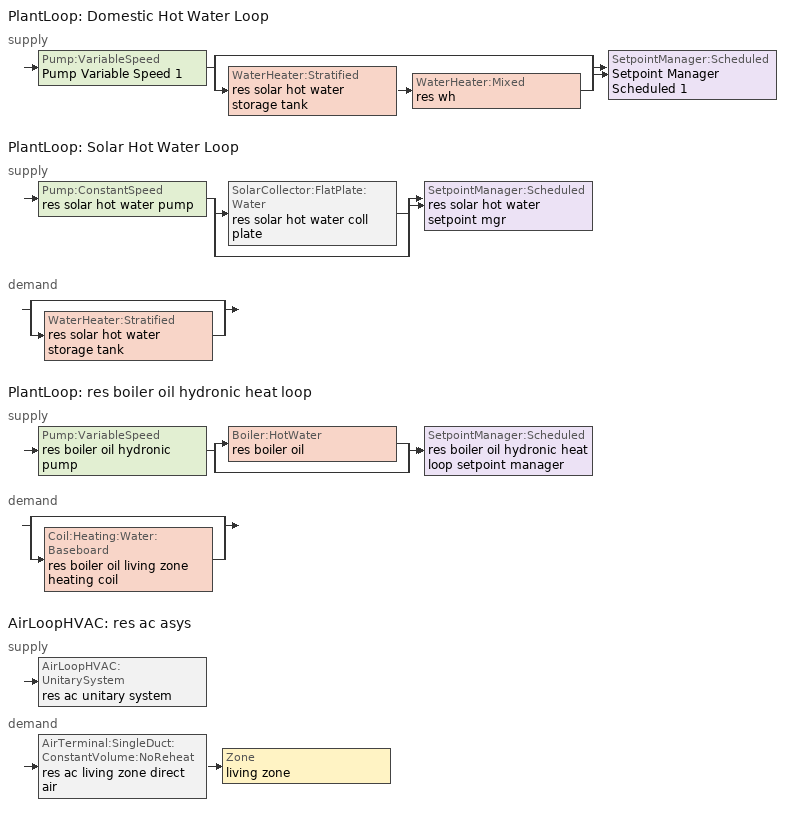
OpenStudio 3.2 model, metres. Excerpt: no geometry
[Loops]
PlantLoop 'Domestic Hot Water Loop'
 supply: Pump:VariableSpeed 'Pump Variable Speed 1' > split
  | bypass
  | WaterHeater:Stratified 'res solar hot water storage tank' > WaterHeater:Mixed 'res wh'
  join > SetpointManager:Scheduled 'Setpoint Manager Scheduled 1'
PlantLoop 'Solar Hot Water Loop'
 supply: Pump:ConstantSpeed 'res solar hot water pump' > split
  | SolarCollector:FlatPlate:Water 'res solar hot water coll plate'
  | bypass
  join > SetpointManager:Scheduled 'res solar hot water setpoint mgr'
 demand: split
  | bypass
  | WaterHeater:Stratified 'res solar hot water storage tank'
PlantLoop 'res boiler oil hydronic heat loop'
 supply: Pump:VariableSpeed 'res boiler oil hydronic pump' > split
  | Boiler:HotWater 'res boiler oil'
  | bypass
  join > SetpointManager:Scheduled 'res boiler oil hydronic heat loop setpoint manager'
 demand: split
  | bypass
  | Coil:Heating:Water:Baseboard 'res boiler oil living zone heating coil'
AirLoopHVAC 'res ac asys'
 supply: AirLoopHVAC:UnitarySystem 'res ac unitary system'
 demand: AirTerminal:SingleDuct:ConstantVolume:NoReheat 'res ac living zone direct air' > Zone 'living zone'
[Sizing:Zone]
living zone: Zone Cooling Design Supply Air Temperature Input Method=SupplyAirTemperature; Zone Cooling Design Supply Air Temperature {C}=14; Zone Cooling Design Supply Air Temperature Difference {deltaC}=11.11; Zone Heating Design Supply Air Temperature Input Method=SupplyAirTemperature; Zone Heating Design Supply Air Temperature {C}=40; Zone Heating Design Supply Air Temperature Difference {deltaC}=11.11; Zone Cooling Design Supply Air Humidity Ratio {kg-H2O/kg-air}=0.0085; Zone Heating Design Supply Air Humidity Ratio {kg-H2O/kg-air}=0.008; Cooling Design Air Flow Method=DesignDay; Heating Design Air Flow Method=DesignDay; Account for Dedicated Outdoor Air System=No; Dedicated Outdoor Air System Control Strategy=NeutralSupplyAir; Dedicated Outdoor Air Low Setpoint Temperature for Design {C}=autosize; Dedicated Outdoor Air High Setpoint Temperature for Design {C}=autosize
[Zone equipment]
living zone: res boiler oil living zone convective water, res ac living zone direct air
[PlantLoop] Load Distribution Scheme=Optimal
Name | Glycol Concentration | Maximum Loop Flow Rate {m3/s} | Plant Loop Volume {m3} | Fluid Type | Maximum Loop Temperature {C} | Minimum Loop Temperature {C} | Minimum Loop Flow Rate {m3/s} | Plant Equipment Operation Heating Load Schedule
Domestic Hot Water Loop | 0 | 0.01 | 0.003
Solar Hot Water Loop | 50 |  | Autocalculate | PropyleneGlycol | 100 | 0 | 0 | Always On Discrete
res boiler oil hydronic heat loop | 0 |  | Autocalculate | Water | 100 | 0 | 0
[Sizing:Plant] Loop Type=Heating; Sizing Option=NonCoincident; Zone Timesteps in Averaging Window=1; Coincident Sizing Factor Mode=None
Name | Design Loop Exit Temperature {C} | Loop Design Temperature Difference {deltaC}
Domestic Hot Water Loop; Solar Hot Water Loop | 52.6667 | 5.55556
res boiler oil hydronic heat loop | 82.2222 | 11.1111
[Pump:VariableSpeed] Fraction of Motor Inefficiencies to Fluid Stream=0; Coefficient 1 of the Part Load Performance Curve=0; Coefficient 2 of the Part Load Performance Curve=1; Coefficient 3 of the Part Load Performance Curve=0; Coefficient 4 of the Part Load Performance Curve=0; Pump Control Type=Intermittent; Skin Loss Radiative Fraction=0.5; Design Power Sizing Method=PowerPerFlowPerPressure; Design Electric Power per Unit Flow Rate {W/(m3/s)}=348701.1; Design Shaft Power per Unit Flow Rate per Unit Head {W-s/m3-Pa}=1.28205; Design Minimum Flow Rate Fraction=0
Name | Rated Flow Rate {m3/s} | Rated Pump Head {Pa} | Rated Power Consumption {W} | Motor Efficiency
Pump Variable Speed 1 | 0.01 | 1 | 0 | 1
res boiler oil hydronic pump | 0.000630902 | 20000 |  | 0.9
[SetpointManager:Scheduled] Control Variable=Temperature
Name | Schedule
Setpoint Manager Scheduled 1; res solar hot water setpoint mgr | dhw temp
res boiler oil hydronic heat loop setpoint manager | res boiler oil hydronic heat supply setpoint
[WaterHeater:Mixed]
res wh: Tank Volume {m3}=0.143846; Setpoint Temperature Schedule=WH Setpoint Temp; Deadband Temperature Difference {deltaC}=2; Maximum Temperature Limit {C}=99; Heater Control Type=Cycle; Heater Maximum Capacity {W}=11722.8; Heater Minimum Capacity {W}=0; Heater Fuel Type=Propane; Heater Thermal Efficiency=0.773298; Off Cycle Parasitic Fuel Consumption Rate {W}=0; Off Cycle Parasitic Fuel Type=Electricity; Off Cycle Parasitic Heat Fraction to Tank=0; On Cycle Parasitic Fuel Consumption Rate {W}=0; On Cycle Parasitic Fuel Type=Electricity; On Cycle Parasitic Heat Fraction to Tank=0; Ambient Temperature Indicator=ThermalZone; Ambient Temperature Thermal Zone=living zone; Off Cycle Loss Coefficient to Ambient Temperature {W/K}=4.15693; Off Cycle Loss Fraction to Thermal Zone=0.64; On Cycle Loss Coefficient to Ambient Temperature {W/K}=4.15693; On Cycle Loss Fraction to Thermal Zone=1; Use Side Effectiveness=1; Source Side Effectiveness=1; Use Side Design Flow Rate {m3/s}=autosize; Source Side Design Flow Rate {m3/s}=autosize; Indirect Water Heating Recovery Time {hr}=1.5; Source Side Flow Control Mode=IndirectHeatPrimarySetpoint
[WaterHeater:Sizing] Design Mode=PeakDraw; Time Storage Can Meet Peak Draw {hr}=0.538503; Time for Tank Recovery {hr}=0; Nominal Tank Volume for Autosizing Plant Connections {m3}=1
res wh; res solar hot water storage tank
[Pump:ConstantSpeed]
res solar hot water pump: Rated Flow Rate {m3/s}=5.68724e-05; Rated Pump Head {Pa}=90000; Rated Power Consumption {W}=32; Motor Efficiency=0.3; Fraction of Motor Inefficiencies to Fluid Stream=0.2; Pump Control Type=Intermittent; Design Power Sizing Method=PowerPerFlowPerPressure; Design Electric Power per Unit Flow Rate {W/(m3/s)}=348701.1; Design Shaft Power per Unit Flow Rate per Unit Head {W-s/m3-Pa}=1.28205
[SolarCollector:FlatPlate:Water]
res solar hot water coll plate: SolarCollectorPerformance=res solar hot water coll perf; Surface=res solar hot water shading surface; Maximum Flow Rate {m3/s}=5.68724e-05
[SolarCollectorPerformance:FlatPlate]
res solar hot water coll perf: Gross Area {m2}=3.71612; Test Fluid=Water; Test Flow Rate {m3/s}=5.68724e-05; Test Correlation Type=Inlet; Coefficient 1 of Efficiency Equation=0.77; Coefficient 2 of Efficiency Equation {W/m2-K}=-4.50265; Coefficient 2 of Incident Angle Modifier=-0.1; Coefficient 3 of Incident Angle Modifier=-0.0055
[WaterHeater:Stratified]
res solar hot water storage tank: Tank Volume {m3}=0.227125; Tank Height {m}=0.114628; Tank Shape=VerticalCylinder; Tank Perimeter {m}=0.120038; Maximum Temperature Limit {C}=99; Heater Priority Control=MasterSlave; Heater 1 Setpoint Temperature Schedule=WH Setpoint Temp; Heater 1 Deadband Temperature Difference {deltaC}=2; Heater 1 Capacity {W}=0; Heater 1 Height {m}=0; Heater 2 Setpoint Temperature Schedule=WH Setpoint Temp; Heater 2 Deadband Temperature Difference {deltaC}=5; Heater 2 Capacity {W}=0; Heater 2 Height {m}=0; Heater Fuel Type=Electricity; Heater Thermal Efficiency=1; Off Cycle Parasitic Fuel Consumption Rate {W}=10; Off Cycle Parasitic Fuel Type=Electricity; Off Cycle Parasitic Heat Fraction to Tank=0; Off Cycle Parasitic Height {m}=0; On Cycle Parasitic Fuel Consumption Rate {W}=10; On Cycle Parasitic Fuel Type=Electricity; On Cycle Parasitic Heat Fraction to Tank=0; On Cycle Parasitic Height {m}=0; Ambient Temperature Indicator=ThermalZone; Ambient Temperature Thermal Zone=living zone; Uniform Skin Loss Coefficient per Unit Area to Ambient Temperature {W/m2-K}=0.5678; Skin Loss Fraction to Zone=1; Off Cycle Flue Loss Coefficient to Ambient Temperature {W/K}=0; Off Cycle Flue Loss Fraction to Zone=1; Use Side Effectiveness=1; Use Side Inlet Height {m}=0; Use Side Outlet Height {m}=0.114628; Source Side Effectiveness=0.7; Source Side Inlet Height {m}=0.0382094; Source Side Outlet Height {m}=0; Inlet Mode=Fixed; Use Side Design Flow Rate {m3/s}=0.00377911; Source Side Design Flow Rate {m3/s}=5.68724e-05; Indirect Water Heating Recovery Time {hr}=1.5; Number of Nodes=8; Additional Destratification Conductivity {W/m-K}=0; Node 1 Additional Loss Coefficient {W/m2-K}=0; Node 2 Additional Loss Coefficient {W/m2-K}=0; Node 3 Additional Loss Coefficient {W/m2-K}=0; Node 4 Additional Loss Coefficient {W/m2-K}=0; Node 5 Additional Loss Coefficient {W/m2-K}=0; Node 6 Additional Loss Coefficient {W/m2-K}=0; Node 7 Additional Loss Coefficient {W/m2-K}=0; Node 8 Additional Loss Coefficient {W/m2-K}=0; Node 9 Additional Loss Coefficient {W/m2-K}=0; Node 10 Additional Loss Coefficient {W/m2-K}=0; Node 11 Additional Loss Coefficient {W/m2-K}=0; Node 12 Additional Loss Coefficient {W/m2-K}=0; Source Side Flow Control Mode=IndirectHeatPrimarySetpoint
[EnergyManagementSystem:Sensor]
Name | Output Variable or Output Meter Index Key | Output Variable or Output Meter
res_boiler_oil_hydronic_pump_s | res boiler oil hydronic pump | Pump Electricity Energy
res_af_1_tin_s | living zone | Zone Mean Air Temperature
res_af_1_tt_s | living zone | Zone Outdoor Air Drybulb Temperature
res_ds_res_ac_asys_fan_rtf_s | res ac clg supply fan | Fan Runtime Fraction
res_ds_res_ac_asys_win_s | living zone | Zone Mean Air Humidity Ratio
[Boiler:HotWater]
res boiler oil: Fuel Type=FuelOilNo1; Nominal Capacity {W}=29307.1; Nominal Thermal Efficiency=0.8; Efficiency Curve Temperature Evaluation Variable=LeavingBoiler; Normalized Boiler Efficiency Curve=NonCondensingBoilerEff; Minimum Part Load Ratio=0; Maximum Part Load Ratio=1; Optimum Part Load Ratio=1; Water Outlet Upper Temperature Limit {C}=99.9; Boiler Flow Mode=LeavingSetpointModulated; Parasitic Electric Load {W}=220; Sizing Factor=1
[Coil:Heating:Water:Baseboard]
res boiler oil living zone heating coil: Heating Design Capacity Method=HeatingDesignCapacity; Heating Design Capacity {W}=29307.1; Heating Design Capacity Per Floor Area {W/m2}=0; Fraction of Autosized Heating Design Capacity=0.8; U-Factor Times Area Value {W/K}=2110.11; Maximum Water Flow Rate {m3/s}=0.00126249; Convergence Tolerance=0.001
[ZoneHVAC:Baseboard:Convective:Water]
res boiler oil living zone convective water: Availability Schedule=Always On Discrete; Heating Coil=res boiler oil living zone heating coil
[Coil:Cooling:DX:MultiSpeed:StageData] Rated Evaporator Fan Power Per Volume Flow Rate {W/(m3/s)}=773.3; Nominal Time for Condensate Removal to Begin {s}=1000; Ratio of Initial Moisture Evaporation Rate and Steady State Latent Capacity=1.5; Maximum Cycling Rate {cycles/hr}=3; Latent Capacity Time Constant {s}=45; Rated Waste Heat Fraction of Power Input=0.2; Waste Heat Function of Temperature Curve=ConstantBiquadratic; Evaporative Condenser Effectiveness=0.9; Evaporative Condenser Air Flow Rate {m3/s}=autosize; Rated Evaporative Condenser Pump Power Consumption {W}=autosize
Name | Gross Rated Total Cooling Capacity {W} | Gross Rated Sensible Heat Ratio | Gross Rated Cooling COP {W/W} | Rated Air Flow Rate {m3/s} | Total Cooling Capacity Function of Temperature Curve | Total Cooling Capacity Function of Flow Fraction Curve | Energy Input Ratio Function of Temperature Curve | Energy Input Ratio Function of Flow Fraction Curve | Part Load Fraction Correlation Curve
Coil Cooling DX Multi Speed Stage Data 1 | 12660.7 | 0.714817 | 4.29544 | 0.720834 | Cool-Cap-fT1 | Cool-Cap-fFF1 | Cool-EIR-fT1 | Cool-EIR-fFF1 | Cool-PLF-fPLR1
Coil Cooling DX Multi Speed Stage Data 2 | 17584.3 | 0.733765 | 3.92357 | 0.838179 | Cool-Cap-fT2 | Cool-Cap-fFF2 | Cool-EIR-fT2 | Cool-EIR-fFF2 | Cool-PLF-fPLR2
[Coil:Cooling:DX:MultiSpeed]
res ac cooling coil: Condenser Type=AirCooled; Minimum Outdoor Dry-Bulb Temperature for Compressor Operation {C}=-25; Apply Part Load Fraction to Speeds Greater than 1=No; Apply Latent Degradation to Speeds Greater than 1=No; Crankcase Heater Capacity {W}=0; Maximum Outdoor Dry-Bulb Temperature for Crankcase Heater Operation {C}=12.7778; Basin Heater Capacity {W/K}=0; Basin Heater Setpoint Temperature {C}=2; Fuel Type=Electricity; Stage 1=Coil Cooling DX Multi Speed Stage Data 1; Stage 2=Coil Cooling DX Multi Speed Stage Data 2
[Fan:OnOff]
res ac clg supply fan: Availability Schedule=Always On Discrete; Fan Total Efficiency=0.75; Pressure Rise {Pa}=476.748; Maximum Flow Rate {m3/s}=1.17751; Motor Efficiency=1; Motor In Airstream Fraction=1; Fan Power Ratio Function of Speed Ratio Curve=res ac fan power curve; Fan Efficiency Ratio Function of Speed Ratio Curve=res ac fan eff curve
[AirLoopHVAC:UnitarySystem]
res ac unitary system: Control Type=Load; Controlling Zone or Thermostat Location=living zone; Dehumidification Control Type=None; Availability Schedule=Always On Discrete; Supply Fan=res ac clg supply fan; Fan Placement=BlowThrough; Supply Air Fan Operating Mode Schedule=Always Off Discrete; DX Heating Coil Sizing Ratio=1; Cooling Coil=res ac cooling coil; Use DOAS DX Cooling Coil=No; DOAS DX Cooling Coil Leaving Minimum Air Temperature {C}=2; Latent Load Control=SensibleOnlyLoadControl; Supply Air Flow Rate Method During Cooling Operation=SupplyAirFlowRate; Supply Air Flow Rate During Cooling Operation {m3/s}=1.17751; Supply Air Flow Rate Method During Heating Operation=SupplyAirFlowRate; Supply Air Flow Rate During Heating Operation {m3/s}=0; Supply Air Flow Rate When No Cooling or Heating is Required {m3/s}=0; Maximum Supply Air Temperature {C}=48.8889; Maximum Outdoor Dry-Bulb Temperature for Supplemental Heater Operation {C}=21; Maximum Cycling Rate {cycles/hr}=2.5; Heat Pump Time Constant {s}=60; Fraction of On-Cycle Power Use=0.01; Heat Pump Fan Delay Time {s}=60; Ancilliary On-Cycle Electric Power {W}=0; Ancilliary Off-Cycle Electric Power {W}=0; Design Specification Multispeed Object=Unitary System Performance Multispeed 1
[UnitarySystemPerformance:Multispeed]
Unitary System Performance Multispeed 1: Single Mode Operation=No; Heating Speed Supply Air Flow Ratio 1=autosize; Cooling Speed Supply Air Flow Ratio 1=0.86; Heating Speed Supply Air Flow Ratio 2=autosize; Cooling Speed Supply Air Flow Ratio 2=1
[AirLoopHVAC]
res ac asys: Availability Schedule=Always On Discrete; Design Supply Air Flow Rate {m3/s}=1.17751; Design Return Air Flow Fraction of Supply Air Flow=1
[Sizing:System]
res ac asys: Type of Load to Size On=Sensible; Design Outdoor Air Flow Rate {m3/s}=Autosize; Central Heating Maximum System Air Flow Ratio=0.3; Preheat Design Temperature {C}=7; Preheat Design Humidity Ratio {kg-H2O/kg-Air}=0.008; Precool Design Temperature {C}=12.8; Precool Design Humidity Ratio {kg-H2O/kg-Air}=0.008; Central Cooling Design Supply Air Temperature {C}=12.8; Central Heating Design Supply Air Temperature {C}=16.7; Sizing Option=NonCoincident; 100% Outdoor Air in Cooling=Yes; 100% Outdoor Air in Heating=Yes; Central Cooling Design Supply Air Humidity Ratio {kg-H2O/kg-Air}=0.0085; Central Heating Design Supply Air Humidity Ratio {kg-H2O/kg-Air}=0.008; Cooling Design Air Flow Method=DesignDay; Cooling Design Air Flow Rate {m3/s}=0; Heating Design Air Flow Method=DesignDay; Heating Design Air Flow Rate {m3/s}=0; System Outdoor Air Method=ZoneSum; Zone Maximum Outdoor Air Fraction=1; Cooling Supply Air Flow Rate Per Floor Area {m3/s-m2}=0.00996765; Cooling Fraction of Autosized Cooling Supply Air Flow Rate=1; Cooling Supply Air Flow Rate Per Unit Cooling Capacity {m3/s-W}=3.94755e-05; Heating Supply Air Flow Rate Per Floor Area {m3/s-m2}=0.00996765; Heating Fraction of Autosized Heating Supply Air Flow Rate=1; Heating Fraction of Autosized Cooling Supply Air Flow Rate=1; Heating Supply Air Flow Rate Per Unit Heating Capacity {m3/s-W}=3.15882e-05; Cooling Design Capacity Method=CoolingDesignCapacity; Cooling Design Capacity {W}=autosize; Cooling Design Capacity Per Floor Area {W/m2}=234.7; Fraction of Autosized Cooling Design Capacity=1; Heating Design Capacity Method=HeatingDesignCapacity; Heating Design Capacity {W}=autosize; Heating Design Capacity Per Floor Area {W/m2}=157; Fraction of Autosized Heating Design Capacity=1; Central Cooling Capacity Control Method=OnOff
[AirTerminal:SingleDuct:ConstantVolume:NoReheat]
res ac living zone direct air: Availability Schedule=Always On Discrete; Maximum Air Flow Rate {m3/s}=1.17751
[Schedule:Constant]
Name | Value
dhw temp; WH Setpoint Temp | 52.6667
Always On Discrete | 1
res boiler oil hydronic heat supply setpoint | 82.2222
Always Off Discrete | 0
[Curve:Bicubic]
NonCondensingBoilerEff: Coefficient1 Constant=1.11172; Coefficient2 x=0.0786141; Coefficient3 x**2=-0.400426; Coefficient4 y=0; Coefficient5 y**2=-0.000156783; Coefficient6 x*y=0.0093846; Coefficient7 x**3=0.234258; Coefficient8 y**3=1.32927e-06; Coefficient9 x**2*y=-0.0044467; Coefficient10 x*y**2=-1.22498e-05; Minimum Value of x=0.1; Maximum Value of x=1; Minimum Value of y=20; Maximum Value of y=80
[Curve:Biquadratic]
Name | Coefficient1 Constant | Coefficient2 x | Coefficient3 x**2 | Coefficient4 y | Coefficient5 y**2 | Coefficient6 x*y | Minimum Value of x | Maximum Value of x | Minimum Value of y | Maximum Value of y
ConstantBiquadratic | 1 | 0 | 0 | 0 | 0 | 0 | -100 | 100 | -100 | 100
Cool-Cap-fT1 | 1.66458 | -0.0803906 | 0.00330253 | 0.00123875 | -3.08772e-05 | -0.000523772 | 13.88 | 23.88 | 18.33 | 51.66
Cool-EIR-fT1 | -0.427376 | 0.141906 | -0.00412373 | -0.0140625 | 0.000831099 | -0.000432666 | 13.88 | 23.88 | 18.33 | 51.66
Cool-Cap-fT2 | 1.36788 | -0.0625665 | 0.00279689 | 0.00504097 | -6.804e-05 | -0.000454203 | 13.88 | 23.88 | 18.33 | 51.66
Cool-EIR-fT2 | 0.0423235 | 0.07892 | -0.00237605 | -0.00303591 | 0.000534921 | -0.000323028 | 13.88 | 23.88 | 18.33 | 51.66
[Curve:Quadratic] Minimum Value of x=0
Name | Coefficient1 Constant | Coefficient2 x | Coefficient3 x**2 | Maximum Value of x | Minimum Curve Output | Maximum Curve Output
Cool-PLF-fPLR1; Cool-PLF-fPLR2 | 0.89 | 0.11 | 0 | 1 | 0.7 | 1
Cool-Cap-fFF1 | 0.65673 | 0.516471 | -0.172887 | 2 | 0 | 2
Cool-EIR-fFF1 | 1.56295 | -0.79186 | 0.230031 | 2 | 0 | 2
Cool-Cap-fFF2 | 0.690335 | 0.464384 | -0.154508 | 2 | 0 | 2
Cool-EIR-fFF2 | 1.31565 | -0.482467 | 0.166239 | 2 | 0 | 2
[Curve:Exponent]
res ac fan power curve: Coefficient1 Constant=0; Coefficient2 Constant=1; Coefficient3 Constant=3; Minimum Value of x=-100; Maximum Value of x=100
[Curve:Cubic]
res ac fan eff curve: Coefficient1 Constant=0; Coefficient2 x=1; Coefficient3 x**2=0; Coefficient4 x**3=0; Minimum Value of x=0; Maximum Value of x=1; Minimum Curve Output=0.01; Maximum Curve Output=1
